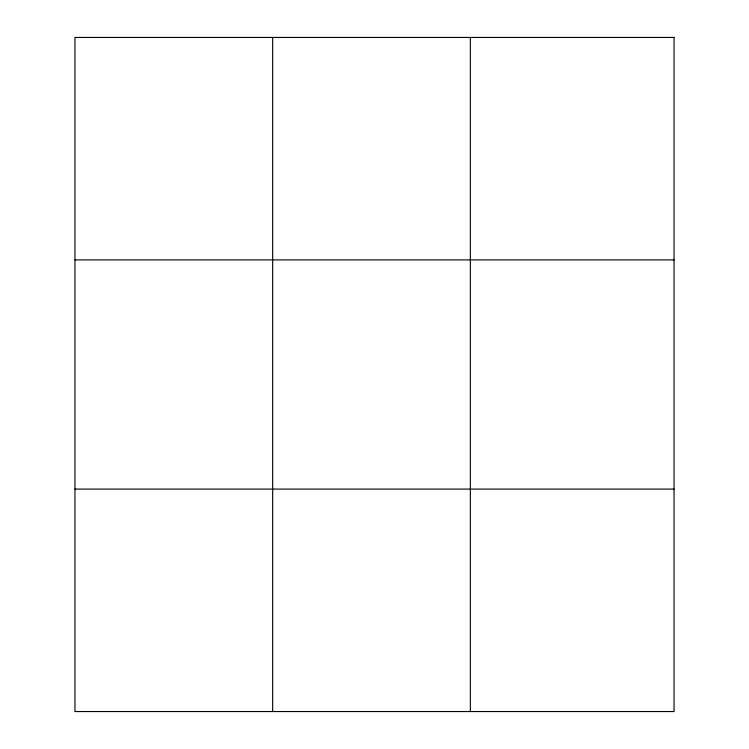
<?xml version="1.0" encoding="UTF-8"?>
<svg xmlns="http://www.w3.org/2000/svg" width="749" height="749" viewBox="0 0 749 749"><rect width="100%" height="100%" fill="white"/><g stroke="black" fill="none" stroke-linecap="round" stroke-linejoin="round"><path stroke-width="1.12" d="M272.655 37.45L272.655 711.55M470.353 37.45L470.353 711.55M74.956 259.903L674.044 259.903M74.956 489.097L674.044 489.097M674.044 37.45L674.044 711.55L74.956 711.55L74.956 37.45L674.044 37.45"/></g></svg>
